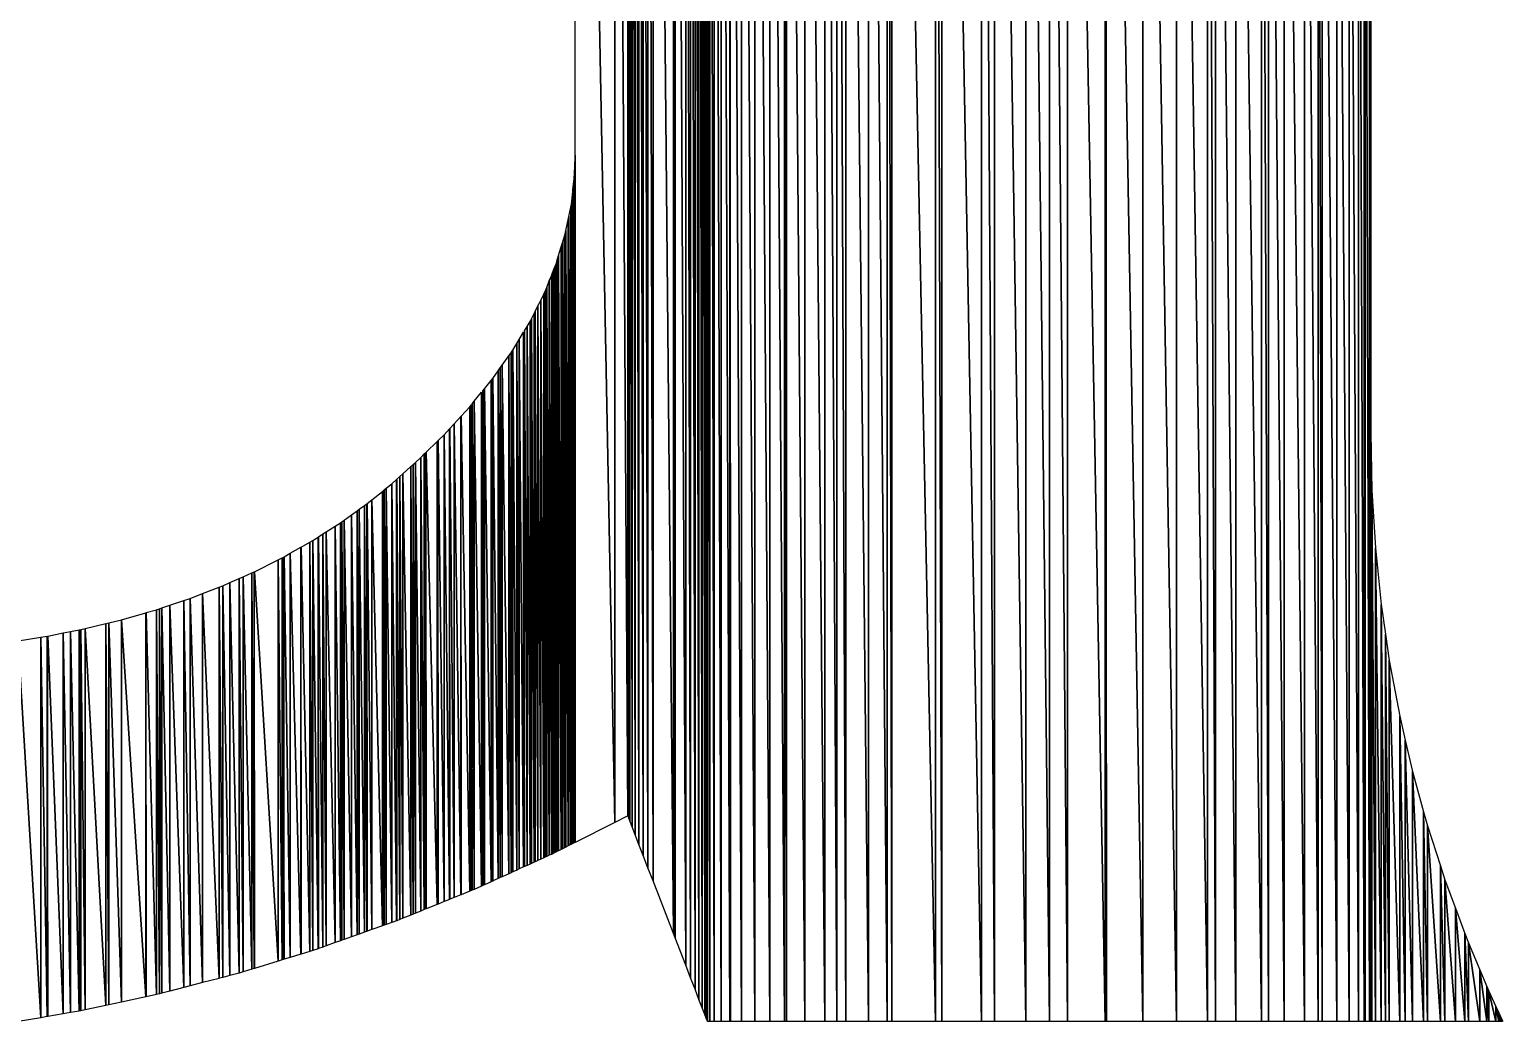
# Model space of a CAD drawing. Extents: x 0 to 4200, y 0 to 2970.
# Drawn here: x 3964.98 to 3979.92, y 308.98 to 319.04 of the extents above; entities that cross this region are included whole.
import ezdxf

# ---------------------------------------------------------------- set-up
doc = ezdxf.new("R2010")
doc.units = 0
doc.layers.get('0').update_dxf_attribs({"linetype": 'CONTINUOUS'})

msp = doc.modelspace()

# ---------------------------------------------------------------- linework, layer by layer
at = {"color": 7, "linetype": 'CONTINUOUS'}
for points in [[(3970.516793, 310.792636), (3970.516793, 331.978406), (3970.916546, 310.994223), (3970.516793, 310.792636)], [(3970.916546, 310.994223), (3970.516793, 331.978406), (3970.916546, 331.904638), (3970.916546, 310.994223)], [(3970.916546, 310.994223), (3970.916546, 331.904638), (3971.050063, 311.061554), (3970.916546, 310.994223)], [(3971.050063, 311.061554), (3970.916546, 331.904638), (3971.050063, 331.875722), (3971.050063, 311.061554)], [(3971.050063, 311.061554), (3971.050063, 331.875722), (3971.055214, 311.048238)], [(3971.055214, 311.048238), (3971.050063, 331.875722), (3971.055214, 311.048238)], [(3971.055214, 311.048238), (3971.055214, 331.874606), (3971.070001, 311.010011), (3971.055214, 311.048238)], [(3971.070001, 311.010011), (3971.055214, 331.874606), (3971.070001, 331.871404), (3971.070001, 311.010011)], [(3971.070001, 311.010011), (3971.070001, 331.871404), (3971.093427, 310.949448), (3971.070001, 311.010011)], [(3971.093427, 310.949448), (3971.070001, 331.871404), (3971.093427, 331.86633), (3971.093427, 310.949448)], [(3971.093427, 310.949448), (3971.093427, 331.86633), (3971.124497, 310.869127), (3971.093427, 310.949448)], [(3971.124497, 310.869127), (3971.093427, 331.86633), (3971.124497, 331.859602), (3971.124497, 310.869127)], [(3971.124497, 310.869127), (3971.124497, 331.859602), (3971.162212, 310.771625), (3971.124497, 310.869127)], [(3971.162212, 310.771625), (3971.124497, 331.859602), (3971.162212, 331.851434), (3971.162212, 310.771625)], [(3971.162212, 310.771625), (3971.162212, 331.851434), (3971.205577, 310.659519), (3971.162212, 310.771625)], [(3971.205577, 310.659519), (3971.162212, 331.851434), (3971.205577, 331.842042), (3971.205577, 310.659519)], [(3971.205577, 310.659519), (3971.205577, 331.842042), (3971.253593, 310.535386), (3971.205577, 310.659519)], [(3971.253593, 310.535386), (3971.205577, 331.842042), (3971.253593, 331.831644), (3971.253593, 310.535386)], [(3971.253593, 310.535386), (3971.253593, 331.831644), (3971.305265, 310.401804), (3971.253593, 310.535386)], [(3971.305265, 310.401804), (3971.253593, 331.831644), (3971.305265, 331.820453), (3971.305265, 310.401804)], [(3971.305265, 310.401804), (3971.305265, 331.820453), (3971.511017, 309.869894), (3971.305265, 310.401804)], [(3971.511017, 309.869894), (3971.305265, 331.820453), (3971.511017, 331.775894), (3971.511017, 309.869894)], [(3971.511017, 309.869894), (3971.511017, 331.775894), (3971.528567, 309.824523), (3971.511017, 309.869894)], [(3971.528567, 309.824523), (3971.511017, 331.775894), (3971.528567, 331.771489), (3971.528567, 309.824523)], [(3971.528567, 309.824523), (3971.528567, 331.771489), (3971.63623, 309.546192), (3971.528567, 309.824523)], [(3971.63623, 309.546192), (3971.528567, 331.771489), (3971.63623, 331.74447), (3971.63623, 309.546192)], [(3971.63623, 309.546192), (3971.63623, 331.74447), (3971.685576, 309.418623), (3971.63623, 309.546192)], [(3971.685576, 309.418623), (3971.63623, 331.74447), (3971.685576, 331.732086), (3971.685576, 309.418623)], [(3971.685576, 309.418623), (3971.685576, 331.732086), (3971.730602, 309.302222), (3971.685576, 309.418623)], [(3971.730602, 309.302222), (3971.685576, 331.732086), (3971.730602, 331.720787), (3971.730602, 309.302222)], [(3971.730602, 309.302222), (3971.730602, 331.720787), (3971.770311, 309.199565), (3971.730602, 309.302222)], [(3971.770311, 309.199565), (3971.730602, 331.720787), (3971.770311, 331.710821), (3971.770311, 309.199565)], [(3971.770311, 309.199565), (3971.770311, 331.710821), (3971.803706, 309.113231), (3971.770311, 309.199565)], [(3971.803706, 309.113231), (3971.770311, 331.710821), (3971.803706, 331.702441), (3971.803706, 309.113231)], [(3971.803706, 309.113231), (3971.803706, 331.702441), (3971.829792, 309.045796), (3971.803706, 309.113231)], [(3971.829792, 309.045796), (3971.803706, 331.702441), (3971.829792, 331.695894), (3971.829792, 309.045796)], [(3971.829792, 309.045796), (3971.829792, 331.695894), (3971.847569, 308.999836), (3971.829792, 309.045796)], [(3971.847569, 308.999836), (3971.829792, 331.695894), (3971.847569, 331.691433), (3971.847569, 308.999836)], [(3971.847569, 308.999836), (3971.847569, 331.691433), (3971.856043, 308.977931), (3971.847569, 308.999836)], [(3971.856043, 308.977931), (3971.847569, 331.691433), (3971.856043, 308.977931)], [(3971.856043, 308.977931), (3971.856043, 331.689306), (3971.858096, 308.976419)], [(3971.858096, 308.976419), (3971.856043, 331.689306), (3971.858096, 308.976419)], [(3971.858096, 308.976419), (3971.858096, 331.688791), (3971.879754, 308.976419), (3971.858096, 308.976419)], [(3971.879754, 308.976419), (3971.858096, 331.688791), (3971.879754, 331.683356), (3971.879754, 308.976419)], [(3971.879754, 308.976419), (3971.879754, 331.683356), (3971.926323, 308.976419), (3971.879754, 308.976419)], [(3971.926323, 308.976419), (3971.879754, 331.683356), (3971.926323, 331.671669), (3971.926323, 308.976419)], [(3971.926323, 308.976419), (3971.926323, 331.671669), (3971.996557, 308.976419), (3971.926323, 308.976419)], [(3971.996557, 308.976419), (3971.926323, 331.671669), (3971.996557, 331.654043), (3971.996557, 308.976419)], [(3971.996557, 308.976419), (3971.996557, 331.654043), (3972.084438, 308.976419), (3971.996557, 308.976419)], [(3972.084438, 308.976419), (3971.996557, 331.654043), (3972.084438, 331.631988), (3972.084438, 308.976419)], [(3972.084438, 308.976419), (3972.084438, 331.631988), (3972.08921, 308.976419)], [(3972.08921, 308.976419), (3972.084438, 331.631988), (3972.08921, 308.976419)], [(3972.08921, 308.976419), (3972.08921, 331.630614), (3972.203038, 308.976419), (3972.08921, 308.976419)], [(3972.203038, 308.976419), (3972.08921, 331.630614), (3972.203038, 331.597835), (3972.203038, 308.976419)], [(3972.203038, 308.976419), (3972.203038, 331.597835), (3972.336794, 308.976419), (3972.203038, 308.976419)], [(3972.336794, 308.976419), (3972.203038, 331.597835), (3972.336794, 331.559318), (3972.336794, 308.976419)], [(3972.336794, 308.976419), (3972.336794, 331.559318), (3972.489232, 308.976419), (3972.336794, 308.976419)], [(3972.489232, 308.976419), (3972.336794, 331.559318), (3972.489232, 331.51542), (3972.489232, 308.976419)], [(3972.489232, 308.976419), (3972.489232, 331.51542), (3972.636819, 308.976419), (3972.489232, 308.976419)], [(3972.636819, 308.976419), (3972.489232, 331.51542), (3972.636819, 331.472919), (3972.636819, 308.976419)], [(3972.636819, 308.976419), (3972.636819, 331.472919), (3972.659108, 308.976419), (3972.636819, 308.976419)], [(3972.659108, 308.976419), (3972.636819, 331.472919), (3972.659108, 331.46561), (3972.659108, 308.976419)], [(3972.659108, 308.976419), (3972.659108, 331.46561), (3972.845176, 308.976419), (3972.659108, 308.976419)], [(3972.845176, 308.976419), (3972.659108, 331.46561), (3972.845176, 331.404596), (3972.845176, 308.976419)], [(3972.845176, 308.976419), (3972.845176, 331.404596), (3973.046191, 308.976419), (3972.845176, 308.976419)], [(3973.046191, 308.976419), (3972.845176, 331.404596), (3973.046191, 331.33868), (3973.046191, 308.976419)], [(3973.046191, 308.976419), (3973.046191, 331.33868), (3973.168169, 308.976419), (3973.046191, 308.976419)], [(3973.168169, 308.976419), (3973.046191, 331.33868), (3973.168169, 331.298682), (3973.168169, 308.976419)], [(3973.168169, 308.976419), (3973.168169, 331.298682), (3973.260906, 308.976419), (3973.168169, 308.976419)], [(3973.260906, 308.976419), (3973.168169, 331.298682), (3973.260906, 331.264263), (3973.260906, 308.976419)], [(3973.260906, 308.976419), (3973.260906, 331.264263), (3973.488076, 308.976419), (3973.260906, 308.976419)], [(3973.488076, 308.976419), (3973.260906, 331.264263), (3973.488076, 331.179948), (3973.488076, 308.976419)], [(3973.488076, 308.976419), (3973.488076, 331.179948), (3973.678494, 308.976419), (3973.488076, 308.976419)], [(3973.678494, 308.976419), (3973.488076, 331.179948), (3973.678494, 331.109275), (3973.678494, 308.976419)], [(3973.678494, 308.976419), (3973.678494, 331.109275), (3973.726456, 308.976419), (3973.678494, 308.976419)], [(3973.726456, 308.976419), (3973.678494, 331.109275), (3973.726456, 331.089222), (3973.726456, 308.976419)], [(3973.726456, 308.976419), (3973.726456, 331.089222), (3974.167806, 308.976419), (3973.726456, 308.976419)], [(3974.167806, 308.976419), (3973.726456, 331.089222), (3974.167806, 330.904694), (3974.167806, 308.976419)], [(3974.167806, 308.976419), (3974.167806, 330.904694), (3974.231864, 308.976419), (3974.167806, 308.976419)], [(3974.231864, 308.976419), (3974.167806, 330.904694), (3974.231864, 330.874634), (3974.231864, 308.976419)], [(3974.231864, 308.976419), (3974.231864, 330.874634), (3974.63611, 308.976419), (3974.231864, 308.976419)], [(3974.63611, 308.976419), (3974.231864, 330.874634), (3974.63611, 330.684936), (3974.63611, 308.976419)], [(3974.63611, 308.976419), (3974.63611, 330.684936), (3974.767164, 308.976419), (3974.63611, 308.976419)], [(3974.767164, 308.976419), (3974.63611, 330.684936), (3974.767164, 330.616103), (3974.767164, 308.976419)], [(3974.767164, 308.976419), (3974.767164, 330.616103), (3975.083418, 308.976419), (3974.767164, 308.976419)], [(3975.083418, 308.976419), (3974.767164, 330.616103), (3975.083418, 330.449998), (3975.083418, 308.976419)], [(3975.083418, 308.976419), (3975.083418, 330.449998), (3975.322392, 308.976419), (3975.083418, 308.976419)], [(3975.322392, 308.976419), (3975.083418, 330.449998), (3975.322392, 330.306727), (3975.322392, 308.976419)], [(3975.322392, 308.976419), (3975.322392, 330.306727), (3975.506073, 308.976419), (3975.322392, 308.976419)], [(3975.506073, 308.976419), (3975.322392, 330.306727), (3975.506073, 330.196606), (3975.506073, 308.976419)], [(3975.506073, 308.976419), (3975.506073, 330.196606), (3975.887585, 308.976419), (3975.506073, 308.976419)], [(3975.887585, 308.976419), (3975.506073, 330.196606), (3975.887585, 329.930847), (3975.887585, 308.976419)], [(3975.887585, 308.976419), (3975.887585, 329.930847), (3975.901602, 308.976419)], [(3975.901602, 308.976419), (3975.887585, 329.930847), (3975.901602, 308.976419)], [(3975.901602, 308.976419), (3975.901602, 329.921084), (3976.269984, 308.976419), (3975.901602, 308.976419)], [(3976.269984, 308.976419), (3975.901602, 329.921084), (3976.269984, 329.623427), (3976.269984, 308.976419)], [(3976.269984, 308.976419), (3976.269984, 329.623427), (3976.6112, 308.976419), (3976.269984, 308.976419)], [(3976.6112, 308.976419), (3976.269984, 329.623427), (3976.6112, 329.303631), (3976.6112, 308.976419)], [(3976.6112, 308.976419), (3976.6112, 329.303631), (3976.925232, 308.976419), (3976.6112, 308.976419)], [(3976.925232, 308.976419), (3976.6112, 329.303631), (3976.925232, 328.96169), (3976.925232, 308.976419)], [(3976.925232, 308.976419), (3976.925232, 328.96169), (3977.008006, 308.976419), (3976.925232, 308.976419)], [(3977.008006, 308.976419), (3976.925232, 328.96169), (3977.008006, 328.856619), (3977.008006, 308.976419)], [(3977.008006, 308.976419), (3977.008006, 328.856619), (3977.212058, 308.976419), (3977.008006, 308.976419)], [(3977.212058, 308.976419), (3977.008006, 328.856619), (3977.212058, 328.597602), (3977.212058, 308.976419)], [(3977.212058, 308.976419), (3977.212058, 328.597602), (3977.471661, 308.976419), (3977.212058, 308.976419)], [(3977.471661, 308.976419), (3977.212058, 328.597602), (3977.471661, 328.211359), (3977.471661, 308.976419)], [(3977.471661, 308.976419), (3977.471661, 328.211359), (3977.543306, 308.976419), (3977.471661, 308.976419)], [(3977.543306, 308.976419), (3977.471661, 328.211359), (3977.543306, 328.085434), (3977.543306, 308.976419)], [(3977.543306, 308.976419), (3977.543306, 328.085434), (3977.70402, 308.976419), (3977.543306, 308.976419)], [(3977.70402, 308.976419), (3977.543306, 328.085434), (3977.70402, 327.802959), (3977.70402, 308.976419)], [(3977.70402, 308.976419), (3977.70402, 327.802959), (3977.909115, 308.976419), (3977.70402, 308.976419)], [(3977.909115, 308.976419), (3977.70402, 327.802959), (3977.909115, 327.372396), (3977.909115, 308.976419)], [(3977.909115, 308.976419), (3977.909115, 327.372396), (3978.048713, 308.976419), (3977.909115, 308.976419)], [(3978.048713, 308.976419), (3977.909115, 327.372396), (3978.048713, 327.016964), (3978.048713, 308.976419)], [(3978.048713, 308.976419), (3978.048713, 327.016964), (3978.086928, 308.976419), (3978.048713, 308.976419)], [(3978.086928, 308.976419), (3978.048713, 327.016964), (3978.086928, 326.919666), (3978.086928, 308.976419)], [(3978.086928, 308.976419), (3978.086928, 326.919666), (3978.237438, 308.976419), (3978.086928, 308.976419)], [(3978.237438, 308.976419), (3978.086928, 326.919666), (3978.237438, 326.444764), (3978.237438, 308.976419)], [(3978.237438, 308.976419), (3978.237438, 326.444764), (3978.360627, 308.976419), (3978.237438, 308.976419)], [(3978.360627, 308.976419), (3978.237438, 326.444764), (3978.360627, 325.947685), (3978.360627, 308.976419)], [(3978.360627, 308.976419), (3978.360627, 325.947685), (3978.456474, 308.976419), (3978.360627, 308.976419)], [(3978.456474, 308.976419), (3978.360627, 325.947685), (3978.456474, 325.428424), (3978.456474, 308.976419)], [(3978.456474, 308.976419), (3978.456474, 325.428424), (3978.514264, 308.976419), (3978.456474, 308.976419)], [(3978.514264, 308.976419), (3978.456474, 325.428424), (3978.514264, 324.971544), (3978.514264, 308.976419)], [(3978.514264, 308.976419), (3978.514264, 324.971544), (3978.524961, 308.976419)], [(3978.524961, 308.976419), (3978.514264, 324.971544), (3978.524961, 324.886977), (3978.524961, 308.976419)], [(3978.524961, 308.976419), (3978.524961, 324.886977), (3978.566067, 308.976419), (3978.524961, 308.976419)], [(3978.566067, 308.976419), (3978.524961, 324.886977), (3978.566067, 324.32334), (3978.566067, 308.976419)], [(3978.566067, 308.976419), (3978.566067, 324.32334), (3978.579773, 308.976419)], [(3978.579773, 308.976419), (3978.566067, 324.32334), (3978.579773, 323.737507), (3978.579773, 308.976419)], [(3970.516768, 310.792623), (3970.516396, 317.722839), (3970.516768, 317.761236), (3970.516768, 310.792623)], [(3970.516768, 310.792623), (3970.516768, 317.761236), (3970.516793, 310.792636)], [(3970.516793, 310.792636), (3970.516768, 317.761236), (3970.516793, 310.792636)], [(3970.513898, 310.791176), (3970.510451, 317.569661), (3970.513898, 317.658459), (3970.513898, 310.791176)], [(3970.513898, 310.791176), (3970.513898, 317.658459), (3970.514165, 310.791311)], [(3970.514165, 310.791311), (3970.513898, 317.658459), (3970.514165, 310.791311)], [(3970.516396, 310.792436), (3970.514165, 317.665333), (3970.516396, 317.722839), (3970.516396, 310.792436)], [(3970.514165, 310.791311), (3970.514165, 317.665333), (3970.516396, 310.792436)], [(3970.516396, 310.792436), (3970.516396, 317.722839), (3970.516768, 310.792623)], [(3970.505213, 310.786796), (3970.493138, 317.411314), (3970.505213, 317.52175), (3970.505213, 310.786796)], [(3970.505213, 310.786796), (3970.505213, 317.52175), (3970.50628, 310.787334)], [(3970.50628, 310.787334), (3970.505213, 317.52175), (3970.50628, 310.787334)], [(3970.510421, 310.789423), (3970.50628, 317.531506), (3970.510421, 317.569386), (3970.510421, 310.789423)], [(3970.50628, 310.787334), (3970.50628, 317.531506), (3970.510421, 310.789423)], [(3970.510421, 310.789423), (3970.510421, 317.569386), (3970.510451, 310.789438)], [(3970.510451, 310.789438), (3970.510421, 317.569386), (3970.510451, 310.789438)], [(3970.510451, 310.789438), (3970.510451, 317.569661), (3970.513898, 310.791176)], [(3970.490739, 310.779497), (3970.477172, 317.26529), (3970.490739, 317.38937), (3970.490739, 310.779497)], [(3970.490739, 310.779497), (3970.490739, 317.38937), (3970.490964, 310.779611)], [(3970.490964, 310.779611), (3970.490739, 317.38937), (3970.490964, 310.779611)], [(3970.493138, 310.780707), (3970.490964, 317.391426), (3970.493138, 317.411314), (3970.493138, 310.780707)], [(3970.490964, 310.779611), (3970.490964, 317.391426), (3970.493138, 310.780707)], [(3970.493138, 310.780707), (3970.493138, 317.411314), (3970.505213, 310.786796)], [(3970.470476, 310.769279), (3970.451085, 317.137874), (3970.470476, 317.232584), (3970.470476, 310.769279)], [(3970.47474, 310.771429), (3970.470476, 317.232584), (3970.47474, 317.25341), (3970.47474, 310.771429)], [(3970.470476, 310.769279), (3970.470476, 317.232584), (3970.47474, 310.771429)], [(3970.47474, 310.771429), (3970.47474, 317.25341), (3970.477172, 310.772656)], [(3970.477172, 310.772656), (3970.47474, 317.25341), (3970.477172, 310.772656)], [(3970.477172, 310.772656), (3970.477172, 317.26529), (3970.490739, 310.779497)], [(3970.422174, 310.744921), (3970.415398, 316.963568), (3970.422174, 316.996663), (3970.422174, 310.744921)], [(3970.444425, 310.756142), (3970.422174, 316.996663), (3970.444425, 317.105345), (3970.444425, 310.756142)], [(3970.422174, 310.744921), (3970.422174, 316.996663), (3970.444425, 310.756142), (3970.422174, 310.744921)], [(3970.451085, 310.759501), (3970.444425, 317.105345), (3970.451085, 317.137874), (3970.451085, 310.759501)], [(3970.444425, 310.756142), (3970.444425, 317.105345), (3970.451085, 310.759501)], [(3970.451085, 310.759501), (3970.451085, 317.137874), (3970.470476, 310.769279), (3970.451085, 310.759501)], [(3970.388006, 310.727691), (3970.374962, 316.829557), (3970.388006, 316.872786), (3970.388006, 310.727691)], [(3970.407983, 310.737765), (3970.388006, 316.872786), (3970.407983, 316.938994), (3970.407983, 310.737765)], [(3970.388006, 310.727691), (3970.388006, 316.872786), (3970.407983, 310.737765), (3970.388006, 310.727691)], [(3970.412587, 310.740087), (3970.407983, 316.938994), (3970.412587, 316.954251), (3970.412587, 310.740087)], [(3970.407983, 310.737765), (3970.407983, 316.938994), (3970.412587, 310.740087)], [(3970.412587, 310.740087), (3970.412587, 316.954251), (3970.415398, 310.741504)], [(3970.415398, 310.741504), (3970.412587, 316.954251), (3970.415398, 310.741504)], [(3970.415398, 310.741504), (3970.415398, 316.963568), (3970.422174, 310.744921)], [(3970.348581, 310.70781), (3970.33155, 316.685685), (3970.348581, 316.742128), (3970.348581, 310.70781)], [(3970.374962, 310.721113), (3970.348581, 316.742128), (3970.374962, 316.829557), (3970.374962, 310.721113)], [(3970.348581, 310.70781), (3970.348581, 316.742128), (3970.374962, 310.721113), (3970.348581, 310.70781)], [(3970.374962, 310.721113), (3970.374962, 316.829557), (3970.388006, 310.727691)], [(3970.282353, 310.674412), (3970.274777, 316.538669), (3970.282353, 316.557591), (3970.282353, 310.674412)], [(3970.301017, 310.683824), (3970.282353, 316.557591), (3970.301017, 316.604207), (3970.301017, 310.683824)], [(3970.282353, 310.674412), (3970.282353, 316.557591), (3970.301017, 310.683824), (3970.282353, 310.674412)], [(3970.301017, 310.683824), (3970.301017, 316.604207), (3970.3039, 310.685278)], [(3970.3039, 310.685278), (3970.301017, 316.604207), (3970.3039, 310.685278)], [(3970.316763, 310.691765), (3970.3039, 316.611407), (3970.316763, 316.643534), (3970.316763, 310.691765)], [(3970.3039, 310.685278), (3970.3039, 316.611407), (3970.316763, 310.691765)], [(3970.325158, 310.695998), (3970.316763, 316.643534), (3970.325158, 316.664501), (3970.325158, 310.695998)], [(3970.316763, 310.691765), (3970.316763, 316.643534), (3970.325158, 310.695998)], [(3970.33155, 310.699222), (3970.325158, 316.664501), (3970.33155, 316.685685), (3970.33155, 310.699222)], [(3970.325158, 310.695998), (3970.325158, 316.664501), (3970.33155, 310.699222)], [(3970.33155, 310.699222), (3970.33155, 316.685685), (3970.348581, 310.70781), (3970.33155, 310.699222)], [(3970.227371, 310.649065), (3970.217304, 316.395124), (3970.227371, 316.420267), (3970.227371, 310.649065)], [(3970.253962, 310.66114), (3970.227371, 316.420267), (3970.253962, 316.486682), (3970.253962, 310.66114)], [(3970.227371, 310.649065), (3970.227371, 316.420267), (3970.253962, 310.66114), (3970.227371, 310.649065)], [(3970.274777, 310.670592), (3970.253962, 316.486682), (3970.274777, 316.538669), (3970.274777, 310.670592)], [(3970.253962, 310.66114), (3970.253962, 316.486682), (3970.274777, 310.670592), (3970.253962, 310.66114)], [(3970.274777, 310.670592), (3970.274777, 316.538669), (3970.282353, 310.674412)], [(3970.166604, 310.621472), (3970.138316, 316.231963), (3970.166604, 316.288455), (3970.166604, 310.621472)], [(3970.198767, 310.636077), (3970.166604, 316.288455), (3970.198767, 316.352689), (3970.198767, 310.636077)], [(3970.166604, 310.621472), (3970.166604, 316.288455), (3970.198767, 310.636077), (3970.166604, 310.621472)], [(3970.206481, 310.63958), (3970.198767, 316.352689), (3970.206481, 316.368094), (3970.206481, 310.63958)], [(3970.198767, 310.636077), (3970.198767, 316.352689), (3970.206481, 310.63958)], [(3970.217304, 310.644494), (3970.206481, 316.368094), (3970.217304, 316.395124), (3970.217304, 310.644494)], [(3970.206481, 310.63958), (3970.206481, 316.368094), (3970.217304, 310.644494)], [(3970.217304, 310.644494), (3970.217304, 316.395124), (3970.227371, 310.649065)], [(3970.072609, 310.578789), (3970.059397, 316.074353), (3970.072609, 316.100738), (3970.072609, 310.578789)], [(3970.100053, 310.591252), (3970.072609, 316.100738), (3970.100053, 316.155547), (3970.100053, 310.591252)], [(3970.072609, 310.578789), (3970.072609, 316.100738), (3970.100053, 310.591252), (3970.072609, 310.578789)], [(3970.109603, 310.595588), (3970.100053, 316.155547), (3970.109603, 316.17462), (3970.109603, 310.595588)], [(3970.100053, 310.591252), (3970.100053, 316.155547), (3970.109603, 310.595588)], [(3970.138316, 310.608627), (3970.109603, 316.17462), (3970.138316, 316.231963), (3970.138316, 310.608627)], [(3970.109603, 310.595588), (3970.109603, 316.17462), (3970.138316, 310.608627), (3970.109603, 310.595588)], [(3970.138316, 310.608627), (3970.138316, 316.231963), (3970.166604, 310.621472), (3970.138316, 310.608627)], [(3969.993661, 310.54294), (3969.949602, 315.892217), (3969.993661, 315.965307), (3969.993661, 310.54294)], [(3969.993661, 310.54294), (3969.993661, 315.965307), (3970.001644, 310.546565)], [(3970.001644, 310.546565), (3969.993661, 315.965307), (3970.001644, 310.546565)], [(3970.027719, 310.558405), (3970.001644, 315.978549), (3970.027719, 316.021803), (3970.027719, 310.558405)], [(3970.001644, 310.546565), (3970.001644, 315.978549), (3970.027719, 310.558405), (3970.001644, 310.546565)], [(3970.059397, 310.57279), (3970.027719, 316.021803), (3970.059397, 316.074353), (3970.059397, 310.57279)], [(3970.027719, 310.558405), (3970.027719, 316.021803), (3970.059397, 310.57279), (3970.027719, 310.558405)], [(3970.059397, 310.57279), (3970.059397, 316.074353), (3970.072609, 310.578789)], [(3969.925423, 310.511954), (3969.883933, 315.783282), (3969.925423, 315.852109), (3969.925423, 310.511954)], [(3969.949602, 310.522933), (3969.925423, 315.852109), (3969.949602, 315.892217), (3969.949602, 310.522933)], [(3969.925423, 310.511954), (3969.925423, 315.852109), (3969.949602, 310.522933), (3969.925423, 310.511954)], [(3969.949602, 310.522933), (3969.949602, 315.892217), (3969.993661, 310.54294), (3969.949602, 310.522933)], [(3969.843946, 310.474956), (3969.776022, 315.630588), (3969.843946, 315.7267), (3969.843946, 310.474956)], [(3969.865702, 310.484835), (3969.843946, 315.7267), (3969.865702, 315.757486), (3969.865702, 310.484835)], [(3969.843946, 310.474956), (3969.843946, 315.7267), (3969.865702, 310.484835), (3969.843946, 310.474956)], [(3969.865702, 310.484835), (3969.865702, 315.757486), (3969.869478, 310.48655)], [(3969.869478, 310.48655), (3969.865702, 315.757486), (3969.869478, 310.48655)], [(3969.883933, 310.493114), (3969.869478, 315.762828), (3969.883933, 315.783282), (3969.883933, 310.493114)], [(3969.869478, 310.48655), (3969.869478, 315.762828), (3969.883933, 310.493114), (3969.869478, 310.48655)], [(3969.883933, 310.493114), (3969.883933, 315.783282), (3969.925423, 310.511954), (3969.883933, 310.493114)], [(3969.737052, 310.426416), (3969.68056, 315.49551), (3969.737052, 315.575445), (3969.737052, 310.426416)], [(3969.757211, 310.435571), (3969.737052, 315.575445), (3969.757211, 315.603971), (3969.757211, 310.435571)], [(3969.737052, 310.426416), (3969.737052, 315.575445), (3969.757211, 310.435571), (3969.737052, 310.426416)], [(3969.776022, 310.444112), (3969.757211, 315.603971), (3969.776022, 315.630588), (3969.776022, 310.444112)], [(3969.757211, 310.435571), (3969.757211, 315.603971), (3969.776022, 310.444112), (3969.757211, 310.435571)], [(3969.776022, 310.444112), (3969.776022, 315.630588), (3969.843946, 310.474956), (3969.776022, 310.444112)], [(3969.567973, 310.34964), (3969.493003, 315.264582), (3969.567973, 315.356856), (3969.567973, 310.34964)], [(3969.567973, 310.34964), (3969.567973, 315.356856), (3969.579317, 310.354791)], [(3969.579317, 310.354791), (3969.567973, 315.356856), (3969.579317, 310.354791)], [(3969.596382, 310.36254), (3969.579317, 315.370819), (3969.596382, 315.391822), (3969.596382, 310.36254)], [(3969.579317, 310.354791), (3969.579317, 315.370819), (3969.596382, 310.36254), (3969.579317, 310.354791)], [(3969.664422, 310.393436), (3969.596382, 315.391822), (3969.664422, 315.475567), (3969.664422, 310.393436)], [(3969.596382, 310.36254), (3969.596382, 315.391822), (3969.664422, 310.393436), (3969.596382, 310.36254)], [(3969.664422, 310.393436), (3969.664422, 315.475567), (3969.665221, 310.393799)], [(3969.665221, 310.393799), (3969.664422, 315.475567), (3969.665221, 310.393799)], [(3969.68012, 310.400564), (3969.665221, 315.476549), (3969.68012, 315.494887), (3969.68012, 310.400564)], [(3969.665221, 310.393799), (3969.665221, 315.476549), (3969.68012, 310.400564), (3969.665221, 310.393799)], [(3969.68012, 310.400564), (3969.68012, 315.494887), (3969.68056, 310.400764)], [(3969.68056, 310.400764), (3969.68012, 315.494887), (3969.68056, 310.400764)], [(3969.68056, 310.400764), (3969.68056, 315.49551), (3969.737052, 310.426416), (3969.68056, 310.400764)], [(3969.447469, 310.297168), (3969.359494, 315.113002), (3969.447469, 315.208612), (3969.447469, 310.297168)], [(3969.447469, 310.297168), (3969.447469, 315.208612), (3969.447985, 310.297377)], [(3969.447985, 310.297377), (3969.447469, 315.208612), (3969.447985, 310.297377)], [(3969.465469, 310.304453), (3969.447985, 315.209174), (3969.465469, 315.230693), (3969.465469, 310.304453)], [(3969.447985, 310.297377), (3969.447985, 315.209174), (3969.465469, 310.304453), (3969.447985, 310.297377)], [(3969.465469, 310.304453), (3969.465469, 315.230693), (3969.472295, 310.307216)], [(3969.472295, 310.307216), (3969.465469, 315.230693), (3969.472295, 310.307216)], [(3969.493003, 310.315596), (3969.472295, 315.239094), (3969.493003, 315.264582), (3969.493003, 310.315596)], [(3969.472295, 310.307216), (3969.472295, 315.239094), (3969.493003, 310.315596), (3969.472295, 310.307216)], [(3969.493003, 310.315596), (3969.493003, 315.264582), (3969.567973, 310.34964), (3969.493003, 310.315596)], [(3969.357708, 310.260839), (3969.29031, 315.037815), (3969.357708, 315.111062), (3969.357708, 310.260839)], [(3969.357708, 310.260839), (3969.357708, 315.111062), (3969.359494, 310.261562)], [(3969.359494, 310.261562), (3969.357708, 315.111062), (3969.359494, 310.261562)], [(3969.359494, 310.261562), (3969.359494, 315.113002), (3969.447469, 310.297168), (3969.359494, 310.261562)], [(3969.187559, 310.191975), (3969.126417, 314.866774), (3969.187559, 314.926146), (3969.187559, 310.191975)], [(3969.240914, 310.213569), (3969.187559, 314.926146), (3969.240914, 314.984131), (3969.240914, 310.213569)], [(3969.187559, 310.191975), (3969.187559, 314.926146), (3969.240914, 310.213569), (3969.187559, 310.191975)], [(3969.240914, 310.213569), (3969.240914, 314.984131), (3969.244691, 310.215098)], [(3969.244691, 310.215098), (3969.240914, 314.984131), (3969.244691, 310.215098)], [(3969.29031, 310.233562), (3969.244691, 314.988237), (3969.29031, 315.037815), (3969.29031, 310.233562)], [(3969.244691, 310.215098), (3969.244691, 314.988237), (3969.29031, 310.233562), (3969.244691, 310.215098)], [(3969.29031, 310.233562), (3969.29031, 315.037815), (3969.357708, 310.260839), (3969.29031, 310.233562)], [(3978.579773, 308.976419), (3978.579773, 314.944144), (3978.591519, 308.976419)], [(3978.591519, 308.976419), (3978.579773, 314.944144), (3978.591519, 314.35887), (3978.591519, 308.976419)], [(3969.116555, 310.163238), (3969.006753, 314.750572), (3969.116555, 314.857197), (3969.116555, 310.163238)], [(3969.116555, 310.163238), (3969.116555, 314.857197), (3969.124907, 310.166619)], [(3969.124907, 310.166619), (3969.116555, 314.857197), (3969.124907, 310.166619)], [(3969.124907, 310.166619), (3969.124907, 314.865308), (3969.126417, 310.16723)], [(3969.126417, 310.16723), (3969.124907, 314.865308), (3969.126417, 310.16723)], [(3969.126417, 310.16723), (3969.126417, 314.866774), (3969.187559, 310.191975), (3969.126417, 310.16723)], [(3968.874099, 310.06511), (3968.850507, 314.602344), (3968.874099, 314.623548), (3968.874099, 310.06511)], [(3968.898869, 310.075135), (3968.874099, 314.623548), (3968.898869, 314.645811), (3968.898869, 310.075135)], [(3968.874099, 310.06511), (3968.874099, 314.623548), (3968.898869, 310.075135), (3968.874099, 310.06511)], [(3968.951258, 310.096338), (3968.898869, 314.645811), (3968.951258, 314.696683), (3968.951258, 310.096338)], [(3968.898869, 310.075135), (3968.898869, 314.645811), (3968.951258, 310.096338), (3968.898869, 310.075135)], [(3968.98642, 310.110569), (3968.951258, 314.696683), (3968.98642, 314.730827), (3968.98642, 310.110569)], [(3968.951258, 310.096338), (3968.951258, 314.696683), (3968.98642, 310.110569), (3968.951258, 310.096338)], [(3969.002886, 310.117234), (3968.98642, 314.730827), (3969.002886, 314.746818), (3969.002886, 310.117234)], [(3968.98642, 310.110569), (3968.98642, 314.730827), (3969.002886, 310.117234), (3968.98642, 310.110569)], [(3969.002886, 310.117234), (3969.002886, 314.746818), (3969.006753, 310.118798)], [(3969.006753, 310.118798), (3969.002886, 314.746818), (3969.006753, 310.118798)], [(3969.006753, 310.118798), (3969.006753, 314.750572), (3969.116555, 310.163238), (3969.006753, 310.118798)], [(3968.704758, 309.996573), (3968.657252, 314.428654), (3968.704758, 314.47135), (3968.704758, 309.996573)], [(3968.704758, 309.996573), (3968.704758, 314.47135), (3968.708818, 309.998216)], [(3968.708818, 309.998216), (3968.704758, 314.47135), (3968.708818, 309.998216)], [(3968.740055, 310.010859), (3968.708818, 314.474999), (3968.740055, 314.503074), (3968.740055, 310.010859)], [(3968.708818, 309.998216), (3968.708818, 314.474999), (3968.740055, 310.010859), (3968.708818, 309.998216)], [(3968.769362, 310.02272), (3968.740055, 314.503074), (3968.769362, 314.529414), (3968.769362, 310.02272)], [(3968.740055, 310.010859), (3968.740055, 314.503074), (3968.769362, 310.02272), (3968.740055, 310.010859)], [(3968.850507, 310.055562), (3968.769362, 314.529414), (3968.850507, 314.602344), (3968.850507, 310.055562)], [(3968.769362, 310.02272), (3968.769362, 314.529414), (3968.850507, 310.055562), (3968.769362, 310.02272)], [(3968.850507, 310.055562), (3968.850507, 314.602344), (3968.874099, 310.06511), (3968.850507, 310.055562)], [(3968.561353, 309.945497), (3968.456198, 314.266998), (3968.561353, 314.351547), (3968.561353, 309.945497)], [(3968.579219, 309.951861), (3968.561353, 314.351547), (3968.579219, 314.365912), (3968.579219, 309.951861)], [(3968.561353, 309.945497), (3968.561353, 314.351547), (3968.579219, 309.951861), (3968.561353, 309.945497)], [(3968.600755, 309.959531), (3968.579219, 314.365912), (3968.600755, 314.383228), (3968.600755, 309.959531)], [(3968.579219, 309.951861), (3968.579219, 314.365912), (3968.600755, 309.959531), (3968.579219, 309.951861)], [(3968.657252, 309.979653), (3968.600755, 314.383228), (3968.657252, 314.428654), (3968.657252, 309.979653)], [(3968.600755, 309.959531), (3968.600755, 314.383228), (3968.657252, 309.979653), (3968.600755, 309.959531)], [(3968.657252, 309.979653), (3968.657252, 314.428654), (3968.704758, 309.996573), (3968.657252, 309.979653)], [(3978.591519, 308.976419), (3978.591519, 314.35887), (3978.626763, 308.976419), (3978.591519, 308.976419)], [(3978.626763, 308.976419), (3978.591519, 314.35887), (3978.626763, 313.778935), (3978.626763, 308.976419)], [(3968.328, 309.862385), (3968.306384, 314.154839), (3968.328, 314.170364), (3968.328, 309.862385)], [(3968.380828, 309.8812), (3968.328, 314.170364), (3968.380828, 314.208307), (3968.380828, 309.8812)], [(3968.328, 309.862385), (3968.328, 314.170364), (3968.380828, 309.8812), (3968.328, 309.862385)], [(3968.403074, 309.889124), (3968.380828, 314.208307), (3968.403074, 314.224284), (3968.403074, 309.889124)], [(3968.380828, 309.8812), (3968.380828, 314.208307), (3968.403074, 309.889124), (3968.380828, 309.8812)], [(3968.403074, 309.889124), (3968.403074, 314.224284), (3968.408113, 309.890918)], [(3968.408113, 309.890918), (3968.403074, 314.224284), (3968.408113, 309.890918)], [(3968.456198, 309.908045), (3968.408113, 314.228336), (3968.456198, 314.266998), (3968.456198, 309.908045)], [(3968.408113, 309.890918), (3968.408113, 314.228336), (3968.456198, 309.908045), (3968.408113, 309.890918)], [(3968.456198, 309.908045), (3968.456198, 314.266998), (3968.561353, 309.945497), (3968.456198, 309.908045)], [(3968.136335, 309.79412), (3968.08431, 313.9994), (3968.136335, 314.032704), (3968.136335, 309.79412)], [(3968.151314, 309.799455), (3968.136335, 314.032704), (3968.151314, 314.043462), (3968.151314, 309.799455)], [(3968.136335, 309.79412), (3968.136335, 314.032704), (3968.151314, 309.799455), (3968.136335, 309.79412)], [(3968.174189, 309.807602), (3968.151314, 314.043462), (3968.174189, 314.059892), (3968.174189, 309.807602)], [(3968.151314, 309.799455), (3968.151314, 314.043462), (3968.174189, 309.807602), (3968.151314, 309.799455)], [(3968.249098, 309.834283), (3968.174189, 314.059892), (3968.249098, 314.113694), (3968.249098, 309.834283)], [(3968.174189, 309.807602), (3968.174189, 314.059892), (3968.249098, 309.834283), (3968.174189, 309.807602)], [(3968.306384, 309.854686), (3968.249098, 314.113694), (3968.306384, 314.154839), (3968.306384, 309.854686)], [(3968.249098, 309.834283), (3968.249098, 314.113694), (3968.306384, 309.854686), (3968.249098, 309.834283)], [(3968.306384, 309.854686), (3968.306384, 314.154839), (3968.328, 309.862385), (3968.306384, 309.854686)], [(3967.910059, 309.713528), (3967.857035, 313.853913), (3967.910059, 313.887856), (3967.910059, 309.713528)], [(3967.910059, 309.713528), (3967.910059, 313.887856), (3967.913748, 309.714842)], [(3967.913748, 309.714842), (3967.910059, 313.887856), (3967.913748, 309.714842)], [(3967.9593, 309.731066), (3967.913748, 313.890217), (3967.9593, 313.919377), (3967.9593, 309.731066)], [(3967.913748, 309.714842), (3967.913748, 313.890217), (3967.9593, 309.731066), (3967.913748, 309.714842)], [(3967.990987, 309.742352), (3967.9593, 313.919377), (3967.990987, 313.939661), (3967.990987, 309.742352)], [(3967.9593, 309.731066), (3967.9593, 313.919377), (3967.990987, 309.742352), (3967.9593, 309.731066)], [(3968.08431, 309.775591), (3967.990987, 313.939661), (3968.08431, 313.9994), (3968.08431, 309.775591)], [(3967.990987, 309.742352), (3967.990987, 313.939661), (3968.08431, 309.775591), (3967.990987, 309.742352)], [(3968.08431, 309.775591), (3968.08431, 313.9994), (3968.136335, 309.79412), (3968.08431, 309.775591)], [(3967.628155, 309.626592), (3967.565174, 313.687915), (3967.628155, 313.723736), (3967.628155, 309.626592)], [(3967.736162, 309.659901), (3967.628155, 313.723736), (3967.736162, 313.785166), (3967.736162, 309.659901)], [(3967.628155, 309.626592), (3967.628155, 313.723736), (3967.736162, 309.659901), (3967.628155, 309.626592)], [(3967.736162, 309.659901), (3967.736162, 313.785166), (3967.737413, 309.660286)], [(3967.737413, 309.660286), (3967.736162, 313.785166), (3967.737413, 309.660286)], [(3967.825404, 309.687422), (3967.737413, 313.785877), (3967.825404, 313.835923), (3967.825404, 309.687422)], [(3967.737413, 309.660286), (3967.737413, 313.785877), (3967.825404, 309.687422), (3967.737413, 309.660286)], [(3967.857035, 309.697176), (3967.825404, 313.835923), (3967.857035, 313.853913), (3967.857035, 309.697176)], [(3967.825404, 309.687422), (3967.825404, 313.835923), (3967.857035, 309.697176), (3967.825404, 309.687422)], [(3967.857035, 309.697176), (3967.857035, 313.853913), (3967.910059, 309.713528), (3967.857035, 309.697176)], [(3978.626763, 308.976419), (3978.626763, 313.778935), (3978.685521, 308.976419), (3978.626763, 308.976419)], [(3978.685521, 308.976419), (3978.626763, 313.778935), (3978.685521, 313.204337), (3978.685521, 308.976419)], [(3967.504773, 309.588543), (3967.265133, 313.536915), (3967.504773, 313.657517), (3967.504773, 309.588543)], [(3967.544339, 309.600745), (3967.504773, 313.657517), (3967.544339, 313.677429), (3967.544339, 309.600745)], [(3967.504773, 309.588543), (3967.504773, 313.657517), (3967.544339, 309.600745), (3967.504773, 309.588543)], [(3967.544339, 309.600745), (3967.544339, 313.677429), (3967.555306, 309.604127)], [(3967.555306, 309.604127), (3967.544339, 313.677429), (3967.555306, 309.604127)], [(3967.555306, 309.604127), (3967.555306, 313.682949), (3967.565174, 309.60717)], [(3967.565174, 309.60717), (3967.555306, 313.682949), (3967.565174, 309.60717)], [(3967.565174, 309.60717), (3967.565174, 313.687915), (3967.628155, 309.626592), (3967.565174, 309.60717)], [(3967.017241, 309.442505), (3966.943769, 313.3943), (3967.017241, 313.426845), (3967.017241, 309.442505)], [(3967.108924, 309.466468), (3967.017241, 313.426845), (3967.108924, 313.467456), (3967.108924, 309.466468)], [(3967.017241, 309.442505), (3967.017241, 313.426845), (3967.108924, 309.466468), (3967.017241, 309.442505)], [(3967.149134, 309.478868), (3967.108924, 313.467456), (3967.149134, 313.485268), (3967.149134, 309.478868)], [(3967.108924, 309.466468), (3967.108924, 313.467456), (3967.149134, 309.478868), (3967.108924, 309.466468)], [(3967.237954, 309.50626), (3967.149134, 313.485268), (3967.237954, 313.524612), (3967.237954, 309.50626)], [(3967.149134, 309.478868), (3967.149134, 313.485268), (3967.237954, 309.50626), (3967.149134, 309.478868)], [(3967.260752, 309.51329), (3967.237954, 313.524612), (3967.260752, 313.53471), (3967.260752, 309.51329)], [(3967.237954, 309.50626), (3967.237954, 313.524612), (3967.260752, 309.51329), (3967.237954, 309.50626)], [(3967.260752, 309.51329), (3967.260752, 313.53471), (3967.265133, 309.514641)], [(3967.265133, 309.514641), (3967.260752, 313.53471), (3967.265133, 309.514641)], [(3967.265133, 309.514641), (3967.265133, 313.536915), (3967.504773, 309.588543), (3967.265133, 309.514641)], [(3966.614225, 309.33717), (3966.549281, 313.244891), (3966.614225, 313.266687), (3966.614225, 309.33717)], [(3966.739333, 309.369869), (3966.614225, 313.266687), (3966.739333, 313.315134), (3966.739333, 309.369869)], [(3966.614225, 309.33717), (3966.614225, 313.266687), (3966.739333, 309.369869), (3966.614225, 309.33717)], [(3966.906264, 309.413499), (3966.739333, 313.315134), (3966.906264, 313.379777), (3966.906264, 309.413499)], [(3966.739333, 309.369869), (3966.739333, 313.315134), (3966.906264, 309.413499), (3966.739333, 309.369869)], [(3966.906264, 309.413499), (3966.906264, 313.379777), (3966.907209, 309.413746)], [(3966.907209, 309.413746), (3966.906264, 313.379777), (3966.907209, 309.413746)], [(3966.943769, 309.423302), (3966.907209, 313.380142), (3966.943769, 313.3943), (3966.943769, 309.423302)], [(3966.907209, 309.413746), (3966.907209, 313.380142), (3966.943769, 309.423302), (3966.907209, 309.413746)], [(3966.943769, 309.423302), (3966.943769, 313.3943), (3967.017241, 309.442505), (3966.943769, 309.423302)], [(3966.165154, 309.226101), (3965.917455, 313.049856), (3966.165154, 313.121104), (3966.165154, 309.226101)], [(3966.165154, 309.226101), (3966.165154, 313.121104), (3966.16702, 309.226502)], [(3966.16702, 309.226502), (3966.165154, 313.121104), (3966.16702, 309.226502)], [(3966.27212, 309.249108), (3966.16702, 313.121641), (3966.27212, 313.151872), (3966.27212, 309.249108)], [(3966.16702, 309.226502), (3966.16702, 313.121641), (3966.27212, 309.249108), (3966.16702, 309.226502)], [(3966.301369, 309.255399), (3966.27212, 313.151872), (3966.301369, 313.161688), (3966.301369, 309.255399)], [(3966.27212, 309.249108), (3966.27212, 313.151872), (3966.301369, 309.255399), (3966.27212, 309.249108)], [(3966.327731, 309.262289), (3966.301369, 313.161688), (3966.327731, 313.170536), (3966.327731, 309.262289)], [(3966.301369, 309.255399), (3966.301369, 313.161688), (3966.327731, 309.262289), (3966.301369, 309.255399)], [(3966.407363, 309.283102), (3966.327731, 313.170536), (3966.407363, 313.197261), (3966.407363, 309.283102)], [(3966.327731, 309.262289), (3966.327731, 313.170536), (3966.407363, 309.283102), (3966.327731, 309.262289)], [(3966.549281, 309.320195), (3966.407363, 313.197261), (3966.549281, 313.244891), (3966.549281, 309.320195)], [(3966.407363, 309.283102), (3966.407363, 313.197261), (3966.549281, 309.320195), (3966.407363, 309.283102)], [(3966.549281, 309.320195), (3966.549281, 313.244891), (3966.614225, 309.33717), (3966.549281, 309.320195)], [(3978.685521, 308.976419), (3978.685521, 313.204337), (3978.728979, 308.976419), (3978.685521, 308.976419)], [(3978.728979, 308.976419), (3978.685521, 313.204337), (3978.728979, 312.903677), (3978.728979, 308.976419)], [(3965.759496, 309.138849), (3965.550228, 312.960642), (3965.759496, 313.011482), (3965.759496, 309.138849)], [(3965.789231, 309.145245), (3965.759496, 313.011482), (3965.789231, 313.018706), (3965.789231, 309.145245)], [(3965.759496, 309.138849), (3965.759496, 313.011482), (3965.789231, 309.145245), (3965.759496, 309.138849)], [(3965.916156, 309.172545), (3965.789231, 313.018706), (3965.916156, 313.049541), (3965.916156, 309.172545)], [(3965.789231, 309.145245), (3965.789231, 313.018706), (3965.916156, 309.172545), (3965.789231, 309.145245)], [(3965.916156, 309.172545), (3965.916156, 313.049541), (3965.917455, 309.172824)], [(3965.917455, 309.172824), (3965.916156, 313.049541), (3965.917455, 309.172824)], [(3965.917455, 309.172824), (3965.917455, 313.049856), (3966.165154, 309.226101), (3965.917455, 309.172824)], [(3965.100396, 309.014718), (3964.868711, 312.835316), (3965.100396, 312.872876), (3965.100396, 309.014718)], [(3964.868711, 308.975442), (3964.868711, 312.835316), (3965.100396, 309.014718), (3964.868711, 308.975442)], [(3965.162934, 309.02532), (3965.100396, 312.872876), (3965.162934, 312.883014), (3965.162934, 309.02532)], [(3965.100396, 309.014718), (3965.100396, 312.872876), (3965.162934, 309.02532), (3965.100396, 309.014718)], [(3965.162934, 309.02532), (3965.162934, 312.883014), (3965.17044, 309.026593)], [(3965.17044, 309.026593), (3965.162934, 312.883014), (3965.17044, 309.026593)], [(3965.326721, 309.053086), (3965.17044, 312.884231), (3965.326721, 312.915674), (3965.326721, 309.053086)], [(3965.17044, 309.026593), (3965.17044, 312.884231), (3965.326721, 309.053086), (3965.17044, 309.026593)], [(3965.401981, 309.065845), (3965.326721, 312.915674), (3965.401981, 312.930816), (3965.401981, 309.065845)], [(3965.326721, 309.053086), (3965.326721, 312.915674), (3965.401981, 309.065845), (3965.326721, 309.053086)], [(3965.487412, 309.080327), (3965.401981, 312.930816), (3965.487412, 312.948004), (3965.487412, 309.080327)], [(3965.401981, 309.065845), (3965.401981, 312.930816), (3965.487412, 309.080327), (3965.401981, 309.065845)], [(3965.506435, 309.084419), (3965.487412, 312.948004), (3965.506435, 312.951832), (3965.506435, 309.084419)], [(3965.487412, 309.080327), (3965.487412, 312.948004), (3965.506435, 309.084419), (3965.487412, 309.080327)], [(3965.550228, 309.093838), (3965.506435, 312.951832), (3965.550228, 312.960642), (3965.550228, 309.093838)], [(3965.506435, 309.084419), (3965.506435, 312.951832), (3965.550228, 309.093838), (3965.506435, 309.084419)], [(3965.550228, 309.093838), (3965.550228, 312.960642), (3965.759496, 309.138849), (3965.550228, 309.093838)], [(3978.728979, 308.976419), (3978.728979, 312.903677), (3978.767804, 308.976419), (3978.728979, 308.976419)], [(3978.767804, 308.976419), (3978.728979, 312.903677), (3978.767804, 312.635077), (3978.767804, 308.976419)], [(3978.767804, 308.976419), (3978.767804, 312.635077), (3978.873625, 308.976419), (3978.767804, 308.976419)], [(3978.873625, 308.976419), (3978.767804, 312.635077), (3978.873625, 312.071154), (3978.873625, 308.976419)], [(3978.873625, 308.976419), (3978.873625, 312.071154), (3978.929993, 308.976419), (3978.873625, 308.976419)], [(3978.929993, 308.976419), (3978.873625, 312.071154), (3978.929993, 311.827781), (3978.929993, 308.976419)], [(3978.929993, 308.976419), (3978.929993, 311.827781), (3979.002999, 308.976419), (3978.929993, 308.976419)], [(3979.002999, 308.976419), (3978.929993, 311.827781), (3979.002999, 311.51257), (3979.002999, 308.976419)], [(3979.002999, 308.976419), (3979.002999, 311.51257), (3979.116061, 308.976419), (3979.002999, 308.976419)], [(3979.116061, 308.976419), (3979.002999, 311.51257), (3979.116061, 311.103577), (3979.116061, 308.976419)], [(3979.116061, 308.976419), (3979.116061, 311.103577), (3979.155939, 308.976419), (3979.116061, 308.976419)], [(3979.155939, 308.976419), (3979.116061, 311.103577), (3979.155939, 310.959323), (3979.155939, 308.976419)], [(3979.155939, 308.976419), (3979.155939, 310.959323), (3979.285937, 308.976419), (3979.155939, 308.976419)], [(3979.285937, 308.976419), (3979.155939, 310.959323), (3979.285937, 310.555808), (3979.285937, 308.976419)], [(3979.285937, 308.976419), (3979.285937, 310.555808), (3979.332456, 308.976419), (3979.285937, 308.976419)], [(3979.332456, 308.976419), (3979.285937, 310.555808), (3979.332456, 310.411414), (3979.332456, 308.976419)], [(3979.332456, 308.976419), (3979.332456, 310.411414), (3979.438376, 308.976419), (3979.332456, 308.976419)], [(3979.438376, 308.976419), (3979.332456, 310.411414), (3979.438376, 310.124226), (3979.438376, 308.976419)], [(3979.438376, 308.976419), (3979.438376, 310.124226), (3979.532566, 308.976419), (3979.438376, 308.976419)], [(3979.532566, 308.976419), (3979.438376, 310.124226), (3979.532566, 309.868843), (3979.532566, 308.976419)], [(3979.532566, 308.976419), (3979.532566, 309.868843), (3979.572132, 308.976419), (3979.532566, 308.976419)], [(3979.572132, 308.976419), (3979.532566, 309.868843), (3979.572132, 309.773827), (3979.572132, 308.976419)], [(3979.572132, 308.976419), (3979.572132, 309.773827), (3979.685959, 308.976419), (3979.572132, 308.976419)], [(3979.685959, 308.976419), (3979.572132, 309.773827), (3979.685959, 309.500479), (3979.685959, 308.976419)], [(3979.685959, 308.976419), (3979.685959, 309.500479), (3979.756279, 308.976419), (3979.685959, 308.976419)], [(3979.756279, 308.976419), (3979.685959, 309.500479), (3979.756279, 309.33161), (3979.756279, 308.976419)], [(3979.756279, 308.976419), (3979.756279, 309.33161), (3979.778613, 308.976419), (3979.756279, 308.976419)], [(3979.778613, 308.976419), (3979.756279, 309.33161), (3979.778613, 309.282283), (3979.778613, 308.976419)], [(3979.778613, 308.976419), (3979.778613, 309.282283), (3979.848847, 308.976419), (3979.778613, 308.976419)], [(3979.848847, 308.976419), (3979.778613, 309.282283), (3979.848847, 309.127159), (3979.848847, 308.976419)], [(3979.848847, 308.976419), (3979.848847, 309.127159), (3979.876992, 308.976419), (3979.848847, 308.976419)], [(3979.876992, 308.976419), (3979.848847, 309.127159), (3979.876992, 309.064995), (3979.876992, 308.976419)], [(3979.876992, 308.976419), (3979.876992, 309.064995), (3979.895416, 308.976419), (3979.876992, 308.976419)], [(3979.895416, 308.976419), (3979.876992, 309.064995), (3979.895416, 309.025635), (3979.895416, 308.976419)], [(3979.895416, 308.976419), (3979.895416, 309.025635), (3979.908093, 308.976419)], [(3979.908093, 308.976419), (3979.895416, 309.025635), (3979.908093, 308.998549), (3979.908093, 308.976419)], [(3979.908093, 308.976419), (3979.908093, 308.998549), (3979.915926, 308.976419)], [(3979.915926, 308.976419), (3979.908093, 308.998549), (3979.915926, 308.981951)]]:
    msp.add_lwpolyline(points, close=True, dxfattribs=at)

doc.saveas('drawing.dxf')
